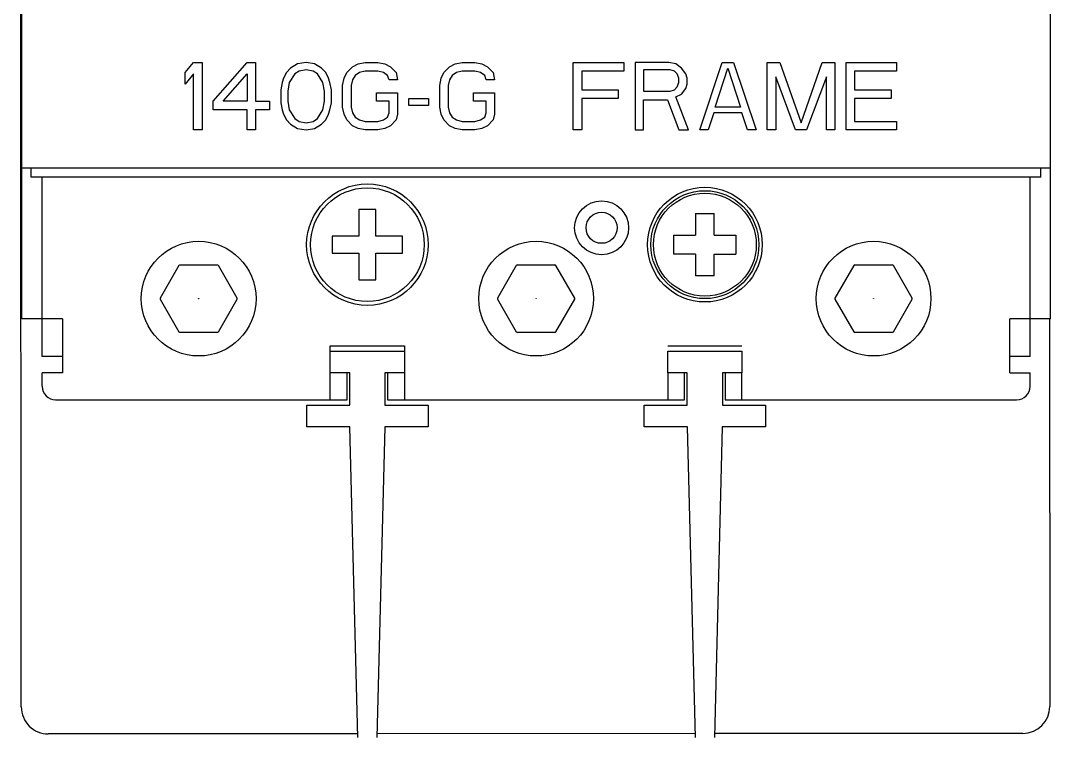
# Model space of a CAD drawing. Header units: inches. Extents: x 0.1 to 89.7, y 0.1 to 57.6.
# Drawn here: x 35.467 to 38.476, y 34.628 to 36.724 of the extents above; entities that cross this region are included whole.
import ezdxf
from ezdxf.enums import TextEntityAlignment as Align

# ---------------------------------------------------------------- set-up
doc = ezdxf.new("R2010")
doc.units = ezdxf.units.IN
doc.header["$MEASUREMENT"] = 0
for name, color, linetype in [('DATUM_CURVE', 7, 'Continuous'), ('PB', 7, 'Continuous'), ('PSYMS', 7, 'Continuous')]:
    doc.layers.add(name, color=color, linetype=linetype)
doc.styles.add('WD', font='romans.shx', dxfattribs={"height": 0.185})

# ---------------------------------------------------------------- blocks, each defined once
blk = doc.blocks.new('125A_G_FRAME')
at = {"color": 6, "linetype": 'Continuous'}
for p, q in [((0.014, 1.1791), (0.014, 5.8248)), ((3.014, 1.1791), (3.014, 5.8248)), ((0.014, 1.6201), (3.014, 1.6201)), ((0.0416, 1.5925), (0.0416, 1.6201)), ((2.9865, 1.5925), (0.0416, 1.5925)), ((0.0731, 1.0689), (0.0731, 1.5925)), ((2.955, 1.0689), (2.955, 1.5925)), ((2.9865, 1.5925), (2.9865, 1.6201)), ((0.9973, 1.498), (0.9973, 1.4203)), ((1.0465, 1.498), (0.9973, 1.498)), ((1.0465, 1.4203), (1.0465, 1.498)), ((0.9196, 1.4203), (0.9196, 1.3711)), ((0.9973, 1.4203), (0.9196, 1.4203)), ((1.1243, 1.4203), (1.0465, 1.4203)), ((1.1243, 1.3711), (1.1243, 1.4203)), ((0.9196, 1.3711), (0.9973, 1.3711)), ((0.9973, 1.3711), (0.9973, 1.2933)), ((1.0465, 1.2933), (1.0465, 1.3711)), ((1.0465, 1.3711), (1.1243, 1.3711)), ((0.9973, 1.2933), (1.0465, 1.2933)), ((0.1322, 1.1791), (0.014, 1.1791)), ((0.1322, 1.1791), (0.1322, 1.0217)), ((2.8959, 1.0217), (2.8959, 1.1791)), ((3.014, 1.1791), (2.8959, 1.1791)), ((0.9137, 1.0846), (0.9137, 1.1004)), ((0.9137, 1.1004), (1.1302, 1.1004)), ((1.1302, 1.1004), (1.1302, 1.0846)), ((1.8979, 1.1004), (2.1144, 1.1004)), ((0.1322, 1.0689), (0.0731, 1.0689)), ((2.955, 1.0689), (2.8959, 1.0689)), ((0.0731, 0.9823), (0.0731, 1.0217)), ((0.1322, 1.0217), (0.0731, 1.0217)), ((0.9137, 0.9429), (0.9137, 1.0215)), ((0.9629, 0.9429), (0.9629, 1.0217)), ((1.081, 1.0217), (1.081, 0.9429)), ((1.1302, 1.0217), (1.1302, 0.9429)), ((1.8979, 1.0217), (1.8979, 0.9429)), ((1.9471, 0.9429), (1.9471, 1.0217)), ((2.0652, 1.0217), (2.0652, 0.9429)), ((2.1144, 0.9429), (2.1144, 1.0217)), ((2.8959, 1.0217), (2.955, 1.0217)), ((2.955, 0.9823), (2.955, 1.0217)), ((0.1125, 0.9429), (0.9629, 0.9429)), ((1.081, 0.9429), (1.9471, 0.9429)), ((2.0652, 0.9429), (2.9156, 0.9429))]:
    blk.add_line(p, q, dxfattribs=at)
at = {"color": 7, "linetype": 'Continuous'}
for p, q in [((0.0124, 0.0466), (0.0104, 3.5112)), ((0.0113, 1.9994), (0.014, 1.9994)), ((0.0113, 1.9876), (0.014, 1.9876)), ((0.014, 1.9758), (0.0113, 1.9758)), ((0.4719, 1.3348), (0.4172, 1.24)), ((0.4751, 1.3366), (0.5845, 1.3366)), ((0.6424, 1.24), (0.5877, 1.3348)), ((1.4562, 1.3348), (1.4015, 1.24)), ((1.4594, 1.3366), (1.5687, 1.3366)), ((1.6266, 1.24), (1.5719, 1.3348)), ((2.4404, 1.3348), (2.3857, 1.24)), ((2.4436, 1.3366), (2.553, 1.3366)), ((2.6109, 1.24), (2.5562, 1.3348)), ((0.4172, 1.2363), (0.4719, 1.1416)), ((0.5877, 1.1416), (0.6424, 1.2363)), ((1.4015, 1.2363), (1.4562, 1.1416)), ((1.5719, 1.1416), (1.6266, 1.2363)), ((2.3857, 1.2363), (2.4404, 1.1416)), ((2.5562, 1.1416), (2.6109, 1.2363)), ((3.0117, 1.1791), (3.0124, 0.0484)), ((0.5845, 1.1398), (0.4751, 1.1398)), ((1.5687, 1.1398), (1.4594, 1.1398)), ((2.553, 1.1398), (2.4436, 1.1398)), ((0.9939, -0.0315), (0.0912, -0.032)), ((1.9782, -0.0309), (1.0499, -0.0315)), ((2.9337, -0.0304), (2.0342, -0.0309))]:
    blk.add_line(p, q, dxfattribs=at)
at = {"color": 6, "linetype": 'Continuous'}
for centre, radius in [((1.0219, 1.3957), 0.1772), ((2.0062, 1.3957), 0.1673), ((1.0219, 1.3957), 0.1659), ((1.705, 1.4449), 0.0787), ((1.705, 1.4449), 0.0453), ((0.5298, 1.2382), 0.1673), ((1.514, 1.2382), 0.1673), ((2.4983, 1.2382), 0.1673)]:
    blk.add_circle(centre, radius, dxfattribs=at)
at = {"color": 7, "linetype": 'Continuous'}
for centre, radius in [((2.0062, 1.3957), 0.1575), ((0.5298, 1.2382), 0.000191), ((1.514, 1.2382), 0.000191), ((2.4983, 1.2382), 0.000191)]:
    blk.add_circle(centre, radius, dxfattribs=at)
for centre, radius, start, end in [((0.5298, 1.2382), 0.1126, 119.0583, 120.9417), ((0.5298, 1.2382), 0.1126, 59.0583, 60.9417), ((1.514, 1.2382), 0.1126, 119.0583, 120.9417), ((1.514, 1.2382), 0.1126, 59.0583, 60.9417), ((2.4983, 1.2382), 0.1126, 119.0583, 120.9417), ((2.4983, 1.2382), 0.1126, 59.0583, 60.9417), ((0.5298, 1.2382), 0.1126, 179.0686, 180.9314), ((0.5298, 1.2382), 0.1126, 359.0686, 0.9314), ((1.514, 1.2382), 0.1126, 179.0686, 180.9314), ((1.514, 1.2382), 0.1126, 359.0686, 0.9314), ((2.4983, 1.2382), 0.1126, 179.0686, 180.9314), ((2.4983, 1.2382), 0.1126, 359.0686, 0.9314), ((0.5298, 1.2382), 0.1126, 239.0583, 240.9417), ((0.5298, 1.2382), 0.1126, 299.0583, 300.9417), ((1.514, 1.2382), 0.1126, 239.0583, 240.9417), ((1.514, 1.2382), 0.1126, 299.0583, 300.9417), ((2.4983, 1.2382), 0.1126, 239.0583, 240.9417), ((2.4983, 1.2382), 0.1126, 299.0583, 300.9417), ((0.0912, 0.0467), 0.0787, 180.0339, 270.0339), ((2.9337, 0.0484), 0.0787, 270.0339, 0.0339)]:
    blk.add_arc(centre, radius, start, end, dxfattribs=at)
at = {"color": 6, "linetype": 'Continuous'}
for centre, start, end in [((0.1125, 0.9823), 180, 270), ((2.9156, 0.9823), 270, 0)]:
    blk.add_arc(centre, 0.0394, start, end, dxfattribs=at)
at = {"layer": 'DATUM_CURVE', "color": 4, "linetype": 'Continuous'}
for p, q in [((0.4904, 1.8979), (0.515, 1.9272)), ((0.515, 1.9272), (0.5396, 1.9272)), ((0.5396, 1.9272), (0.5396, 1.7303)), ((0.5724, 1.8141), (0.6709, 1.9272)), ((0.6709, 1.9272), (0.6955, 1.9272)), ((0.6955, 1.9272), (0.6955, 1.8141)), ((0.8185, 1.923), (0.798, 1.9104)), ((0.8431, 1.9272), (0.8185, 1.923)), ((0.8677, 1.923), (0.8431, 1.9272)), ((0.8882, 1.9104), (0.8677, 1.923)), ((0.9785, 1.9146), (0.9949, 1.923)), ((0.9949, 1.923), (1.0154, 1.9272)), ((1.0154, 1.9272), (1.0523, 1.9272)), ((1.0523, 1.9272), (1.0728, 1.923)), ((1.0728, 1.923), (1.0892, 1.9146)), ((1.2614, 1.9146), (1.2778, 1.923)), ((1.2778, 1.923), (1.2983, 1.9272)), ((1.2983, 1.9272), (1.3352, 1.9272)), ((1.3352, 1.9272), (1.3557, 1.923)), ((1.3557, 1.923), (1.3722, 1.9146)), ((1.6223, 1.7303), (1.6223, 1.9272)), ((1.6223, 1.9272), (1.77, 1.9272)), ((1.77, 1.9272), (1.77, 1.902)), ((1.8028, 1.9272), (1.8028, 1.7303)), ((1.9012, 1.9272), (1.8028, 1.9272)), ((1.9217, 1.923), (1.9012, 1.9272)), ((1.9381, 1.9104), (1.9217, 1.923)), ((1.9914, 1.7303), (2.057, 1.9272)), ((2.057, 1.9272), (2.0898, 1.9272)), ((2.0898, 1.9272), (2.1555, 1.7303)), ((2.1883, 1.7303), (2.1883, 1.9272)), ((2.1883, 1.9272), (2.2252, 1.9272)), ((2.2252, 1.9272), (2.2867, 1.7513)), ((2.2867, 1.7513), (2.3482, 1.9272)), ((2.3482, 1.9272), (2.3851, 1.9272)), ((2.3851, 1.9272), (2.3851, 1.7303)), ((2.4179, 1.7303), (2.4179, 1.9272)), ((2.4179, 1.9272), (2.5656, 1.9272)), ((2.5656, 1.9272), (2.5656, 1.902)), ((0.4904, 1.8643), (0.4904, 1.8979)), ((0.515, 1.8937), (0.4904, 1.8643)), ((0.515, 1.7303), (0.515, 1.8937)), ((0.6012, 1.8141), (0.6709, 1.8937)), ((0.6709, 1.8937), (0.6709, 1.8141)), ((0.7857, 1.8979), (0.7775, 1.8811)), ((0.798, 1.9104), (0.7857, 1.8979)), ((0.8103, 1.8937), (0.7939, 1.8685)), ((0.8226, 1.902), (0.8103, 1.8937)), ((0.8431, 1.9062), (0.8226, 1.902)), ((0.8636, 1.902), (0.8431, 1.9062)), ((0.8759, 1.8937), (0.8636, 1.902)), ((0.8923, 1.8685), (0.8759, 1.8937)), ((0.9005, 1.8979), (0.8882, 1.9104)), ((0.9087, 1.8811), (0.9005, 1.8979)), ((0.9538, 1.8811), (0.962, 1.8979)), ((0.962, 1.8979), (0.9785, 1.9146)), ((0.999, 1.8979), (0.9867, 1.8895)), ((1.0154, 1.902), (0.999, 1.8979)), ((1.0523, 1.902), (1.0154, 1.902)), ((1.0687, 1.8979), (1.0523, 1.902)), ((1.081, 1.8895), (1.0687, 1.8979)), ((1.0892, 1.9146), (1.1056, 1.8979)), ((1.1056, 1.8979), (1.1097, 1.8769)), ((1.2368, 1.8811), (1.245, 1.8979)), ((1.245, 1.8979), (1.2614, 1.9146)), ((1.2819, 1.8979), (1.2696, 1.8895)), ((1.2983, 1.902), (1.2819, 1.8979)), ((1.3352, 1.902), (1.2983, 1.902)), ((1.3516, 1.8979), (1.3352, 1.902)), ((1.364, 1.8895), (1.3516, 1.8979)), ((1.3722, 1.9146), (1.3886, 1.8979)), ((1.3886, 1.8979), (1.3927, 1.8769)), ((1.6469, 1.902), (1.6469, 1.8476)), ((1.77, 1.902), (1.6469, 1.902)), ((1.8274, 1.9062), (1.8274, 1.8434)), ((1.9053, 1.9062), (1.8274, 1.9062)), ((1.9176, 1.902), (1.9053, 1.9062)), ((1.9258, 1.8937), (1.9176, 1.902)), ((1.9299, 1.8811), (1.9258, 1.8937)), ((1.9504, 1.8937), (1.9381, 1.9104)), ((1.9545, 1.8811), (1.9504, 1.8937)), ((2.0365, 1.7973), (2.0734, 1.9104)), ((2.0734, 1.9104), (2.1103, 1.7973)), ((2.4425, 1.902), (2.4425, 1.8476)), ((2.5656, 1.902), (2.4425, 1.902)), ((0.7734, 1.8685), (0.7693, 1.8476)), ((0.7775, 1.8811), (0.7734, 1.8685)), ((0.7939, 1.8685), (0.7898, 1.8434)), ((0.8964, 1.8434), (0.8923, 1.8685)), ((0.9128, 1.8685), (0.9087, 1.8811)), ((0.9169, 1.8476), (0.9128, 1.8685)), ((0.9497, 1.8602), (0.9538, 1.8811)), ((0.9785, 1.8769), (0.9744, 1.8602)), ((0.9867, 1.8895), (0.9785, 1.8769)), ((1.0851, 1.8769), (1.081, 1.8895)), ((1.1097, 1.8769), (1.0851, 1.8769)), ((1.2327, 1.8602), (1.2368, 1.8811)), ((1.2614, 1.8769), (1.2573, 1.8602)), ((1.2696, 1.8895), (1.2614, 1.8769)), ((1.3681, 1.8769), (1.364, 1.8895)), ((1.3927, 1.8769), (1.3681, 1.8769)), ((1.9258, 1.856), (1.9299, 1.8685)), ((1.9299, 1.8685), (1.9299, 1.8811)), ((1.9504, 1.8518), (1.9545, 1.8643)), ((1.9545, 1.8643), (1.9545, 1.8811)), ((2.2129, 1.8853), (2.2129, 1.7303)), ((2.2703, 1.7303), (2.2129, 1.8853)), ((2.3605, 1.8853), (2.3031, 1.7303)), ((2.3605, 1.7303), (2.3605, 1.8853)), ((0.7693, 1.8476), (0.7693, 1.8099)), ((0.7898, 1.8434), (0.7898, 1.8141)), ((0.8964, 1.8141), (0.8964, 1.8434)), ((0.9169, 1.8099), (0.9169, 1.8476)), ((0.9497, 1.7973), (0.9497, 1.8602)), ((0.9744, 1.8602), (0.9744, 1.7973)), ((1.0482, 1.8141), (1.0482, 1.8392)), ((1.0482, 1.8392), (1.1097, 1.8392)), ((1.1097, 1.8392), (1.1097, 1.7764)), ((1.2327, 1.7973), (1.2327, 1.8602)), ((1.2573, 1.8602), (1.2573, 1.7973)), ((1.3311, 1.8141), (1.3311, 1.8392)), ((1.3311, 1.8392), (1.3927, 1.8392)), ((1.3927, 1.8392), (1.3927, 1.7764)), ((1.6469, 1.8476), (1.7536, 1.8476)), ((1.7536, 1.8476), (1.7536, 1.8225)), ((1.8274, 1.8434), (1.9053, 1.8434)), ((1.9053, 1.8434), (1.9176, 1.8476)), ((1.9176, 1.8476), (1.9258, 1.856)), ((1.9217, 1.8266), (1.9381, 1.835)), ((1.9381, 1.835), (1.9504, 1.8518)), ((2.4425, 1.8476), (2.5492, 1.8476)), ((2.5492, 1.8476), (2.5492, 1.8225)), ((0.5724, 1.789), (0.5724, 1.8141)), ((0.6709, 1.8141), (0.6012, 1.8141)), ((0.6955, 1.8141), (0.7365, 1.8141)), ((0.7365, 1.8141), (0.7365, 1.789)), ((0.7693, 1.8099), (0.7734, 1.789)), ((0.7898, 1.8141), (0.7939, 1.789)), ((0.8923, 1.789), (0.8964, 1.8141)), ((0.9128, 1.789), (0.9169, 1.8099)), ((1.0851, 1.8141), (1.0482, 1.8141)), ((1.0851, 1.7806), (1.0851, 1.8141)), ((1.1425, 1.8015), (1.1425, 1.8225)), ((1.1425, 1.8225), (1.1999, 1.8225)), ((1.1999, 1.8225), (1.1999, 1.8015)), ((1.3681, 1.8141), (1.3311, 1.8141)), ((1.3681, 1.7806), (1.3681, 1.8141)), ((1.6469, 1.8225), (1.6469, 1.7303)), ((1.7536, 1.8225), (1.6469, 1.8225)), ((1.8274, 1.7303), (1.8274, 1.8183)), ((1.8274, 1.8183), (1.8971, 1.8183)), ((1.8971, 1.8183), (1.9299, 1.7303)), ((1.9586, 1.7303), (1.9217, 1.8266)), ((2.4425, 1.8225), (2.4425, 1.7554)), ((2.5492, 1.8225), (2.4425, 1.8225)), ((0.6709, 1.789), (0.5724, 1.789)), ((0.6709, 1.7303), (0.6709, 1.789)), ((0.6955, 1.789), (0.6955, 1.7303)), ((0.7365, 1.789), (0.6955, 1.789)), ((0.7734, 1.789), (0.7775, 1.7764)), ((0.7775, 1.7764), (0.7857, 1.7596)), ((0.7939, 1.789), (0.8103, 1.7638)), ((0.8759, 1.7638), (0.8923, 1.789)), ((0.9005, 1.7596), (0.9087, 1.7764)), ((0.9087, 1.7764), (0.9128, 1.789)), ((0.9538, 1.7764), (0.9497, 1.7973)), ((0.962, 1.7596), (0.9538, 1.7764)), ((0.9744, 1.7973), (0.9785, 1.7806)), ((0.9785, 1.7806), (0.9867, 1.768)), ((1.081, 1.768), (1.0851, 1.7806)), ((1.1097, 1.7764), (1.1056, 1.7596)), ((1.1999, 1.8015), (1.1425, 1.8015)), ((1.2368, 1.7764), (1.2327, 1.7973)), ((1.245, 1.7596), (1.2368, 1.7764)), ((1.2573, 1.7973), (1.2614, 1.7806)), ((1.2614, 1.7806), (1.2696, 1.768)), ((1.364, 1.768), (1.3681, 1.7806)), ((1.3927, 1.7764), (1.3886, 1.7596)), ((2.0324, 1.7806), (2.016, 1.7303)), ((2.1144, 1.7806), (2.0324, 1.7806)), ((2.1103, 1.7973), (2.0365, 1.7973)), ((2.1308, 1.7303), (2.1144, 1.7806)), ((0.7857, 1.7596), (0.798, 1.7471)), ((0.798, 1.7471), (0.8185, 1.7345)), ((0.8103, 1.7638), (0.8226, 1.7554)), ((0.8226, 1.7554), (0.8431, 1.7513)), ((0.8431, 1.7513), (0.8636, 1.7554)), ((0.8636, 1.7554), (0.8759, 1.7638)), ((0.8677, 1.7345), (0.8882, 1.7471)), ((0.8882, 1.7471), (0.9005, 1.7596)), ((0.9785, 1.7429), (0.962, 1.7596)), ((0.9949, 1.7345), (0.9785, 1.7429)), ((0.9867, 1.768), (0.999, 1.7596)), ((0.999, 1.7596), (1.0154, 1.7554)), ((1.0154, 1.7554), (1.0523, 1.7554)), ((1.0523, 1.7554), (1.0687, 1.7596)), ((1.0687, 1.7596), (1.081, 1.768)), ((1.0892, 1.7429), (1.0728, 1.7345)), ((1.1056, 1.7596), (1.0892, 1.7429)), ((1.2614, 1.7429), (1.245, 1.7596)), ((1.2778, 1.7345), (1.2614, 1.7429)), ((1.2696, 1.768), (1.2819, 1.7596)), ((1.2819, 1.7596), (1.2983, 1.7554)), ((1.2983, 1.7554), (1.3352, 1.7554)), ((1.3352, 1.7554), (1.3516, 1.7596)), ((1.3516, 1.7596), (1.364, 1.768)), ((1.3722, 1.7429), (1.3557, 1.7345)), ((1.3886, 1.7596), (1.3722, 1.7429)), ((2.4425, 1.7554), (2.5656, 1.7554)), ((2.5656, 1.7554), (2.5656, 1.7303)), ((0.5396, 1.7303), (0.515, 1.7303)), ((0.6955, 1.7303), (0.6709, 1.7303)), ((0.8185, 1.7345), (0.8431, 1.7303)), ((0.8431, 1.7303), (0.8677, 1.7345)), ((1.0154, 1.7303), (0.9949, 1.7345)), ((1.0523, 1.7303), (1.0154, 1.7303)), ((1.0728, 1.7345), (1.0523, 1.7303)), ((1.2983, 1.7303), (1.2778, 1.7345)), ((1.3352, 1.7303), (1.2983, 1.7303)), ((1.3557, 1.7345), (1.3352, 1.7303)), ((1.6469, 1.7303), (1.6223, 1.7303)), ((1.8028, 1.7303), (1.8274, 1.7303)), ((1.9299, 1.7303), (1.9586, 1.7303)), ((2.016, 1.7303), (1.9914, 1.7303)), ((2.1555, 1.7303), (2.1308, 1.7303)), ((2.2129, 1.7303), (2.1883, 1.7303)), ((2.3031, 1.7303), (2.2703, 1.7303)), ((2.3851, 1.7303), (2.3605, 1.7303)), ((2.5656, 1.7303), (2.4179, 1.7303))]:
    blk.add_line(p, q, dxfattribs=at)
at = {"layer": 'PB', "color": 7, "linetype": 'Continuous'}
for p, q in [((1.9786, 1.4862), (1.9786, 1.4232)), ((1.9786, 1.4862), (2.0337, 1.4862)), ((2.0337, 1.4232), (2.0337, 1.4862)), ((1.9156, 1.3681), (1.9156, 1.4232)), ((1.9156, 1.4232), (1.9786, 1.4232)), ((2.0337, 1.4232), (2.0967, 1.4232)), ((2.0967, 1.4232), (2.0967, 1.3681)), ((1.9786, 1.3681), (1.9156, 1.3681)), ((1.9786, 1.3681), (1.9786, 1.3051)), ((2.0337, 1.3051), (2.0337, 1.3681)), ((2.0337, 1.3681), (2.0967, 1.3681)), ((2.0337, 1.3051), (1.9786, 1.3051)), ((0.9137, 1.0217), (0.9137, 1.0846)), ((0.9137, 1.0846), (1.1302, 1.0846)), ((1.1302, 1.0846), (1.1302, 1.0217)), ((1.8979, 1.0217), (1.8979, 1.0846)), ((1.8979, 1.0846), (2.1144, 1.0846)), ((2.1144, 1.0846), (2.1144, 1.0217)), ((0.9707, 1.0217), (0.9137, 1.0217)), ((0.9707, 0.9272), (0.9707, 1.0217)), ((1.0731, 1.0217), (1.0731, 0.9272)), ((1.1302, 1.0217), (1.0731, 1.0217)), ((1.955, 1.0217), (1.8979, 1.0217)), ((1.955, 0.9272), (1.955, 1.0217)), ((2.0574, 1.0217), (2.0574, 0.9272)), ((2.1144, 1.0217), (2.0574, 1.0217)), ((0.8448, 0.8642), (0.8448, 0.9272)), ((0.8448, 0.9272), (0.9707, 0.9272)), ((1.0731, 0.9272), (1.1991, 0.9272)), ((1.1991, 0.9272), (1.1991, 0.8642)), ((1.829, 0.8642), (1.829, 0.9272)), ((1.829, 0.9272), (1.955, 0.9272)), ((2.0574, 0.9272), (2.1833, 0.9272)), ((2.1833, 0.9272), (2.1833, 0.8642)), ((0.971, 0.8642), (0.8448, 0.8642)), ((0.9942, -0.0422), (0.971, 0.8642)), ((1.0728, 0.8642), (1.0496, -0.0422)), ((1.1991, 0.8642), (1.0728, 0.8642)), ((1.9553, 0.8642), (1.829, 0.8642)), ((1.9785, -0.0422), (1.9553, 0.8642)), ((2.0571, 0.8642), (2.0339, -0.0422)), ((2.1833, 0.8642), (2.0571, 0.8642))]:
    blk.add_line(p, q, dxfattribs=at)
for radius in [0.1575, 0.1501]:
    blk.add_circle((2.0062, 1.3957), radius, dxfattribs=at)
at = {"style": 'WD', "width": 0.7}
for tag, p in [('INST', (1.5, 7.9821)), ('LOC', (1.5, 7.8125)), ('DESC1', (1.5, 7.6562)), ('DESC2', (1.5, 7.5)), ('DESC3', (1.5, 7.3521)), ('XREF', (1.5, 6.7812))]:
    blk.add_attdef(tag, text='', height=0.125, dxfattribs=at).set_placement(p, align=Align.CENTER)
at = {"style": 'WD'}
blk.add_attdef('TAG1', text='', height=0.125, dxfattribs=at).set_placement((1.5, 7.1875), align=Align.CENTER)
at = {"style": 'WD', "flags": 9}
blk.add_attdef('FAMILY', (1.7047, 7.1523), '', height=0.01, dxfattribs=at)
for tag, p in [('MFG', (1.7278, 7.0887)), ('CAT', (1.7297, 7.1082)), ('ASSYCODE', (1.73, 7.0714))]:
    blk.add_attdef(tag, text='', height=0.01, dxfattribs=at).set_placement(p, align=Align.CENTER)

msp = doc.modelspace()

# ---------------------------------------------------------------- block references
at = {"layer": 'PSYMS', "xscale": 1.001880327007336, "yscale": 1.001880327007336, "zscale": 1.001880327007336}
msp.add_blockref('125A_G_FRAME', (35.45664, 34.6706), dxfattribs=at)

doc.saveas('drawing.dxf')
